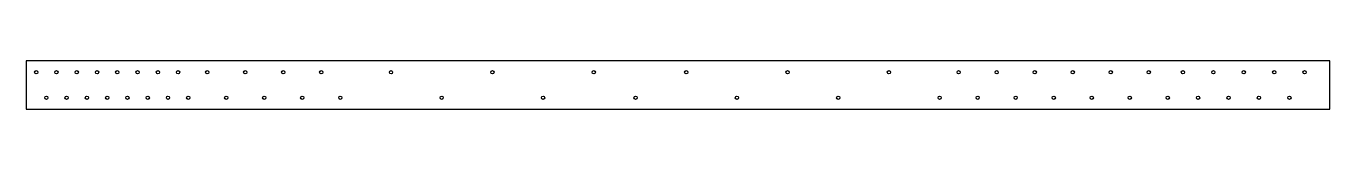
# Model space of a CAD drawing. Header units: millimetres. Extents: x 0 to 5145, y 0 to 190.
import ezdxf

# ---------------------------------------------------------------- set-up
doc = ezdxf.new("R2010")
doc.units = ezdxf.units.MM

msp = doc.modelspace()

# ---------------------------------------------------------------- linework, layer by layer
at = {"layer": 'HAL'}
for centre in [(40, 145), (120, 145), (200, 145), (280, 145), (360, 145), (440, 145), (520, 145), (600, 145), (715, 145), (865, 145), (1015, 145), (1165, 145), (1440, 145), (1840, 145), (2240, 145), (2605, 145), (3005, 145), (3405, 145), (3680, 145), (3830, 145), (3980, 145), (4130, 145), (4280, 145), (4430, 145), (4565, 145), (4685, 145), (4805, 145), (4925, 145), (5045, 145), (80, 45), (160, 45), (240, 45), (320, 45), (400, 45), (480, 45), (560, 45), (640, 45), (790, 45), (940, 45), (1090, 45), (1240, 45), (1640, 45), (2040, 45), (2405, 45), (2805, 45), (3205, 45), (3605, 45), (3755, 45), (3905, 45), (4055, 45), (4205, 45), (4355, 45), (4505, 45), (4625, 45), (4745, 45), (4865, 45), (4985, 45)]:
    msp.add_circle(centre, 6.5, dxfattribs=at)
at = {"layer": 'KONTUR'}
msp.add_lwpolyline([(0, 0), (5145, 0), (5145, 190), (0, 190)], close=True, dxfattribs=at)

doc.saveas('drawing.dxf')
